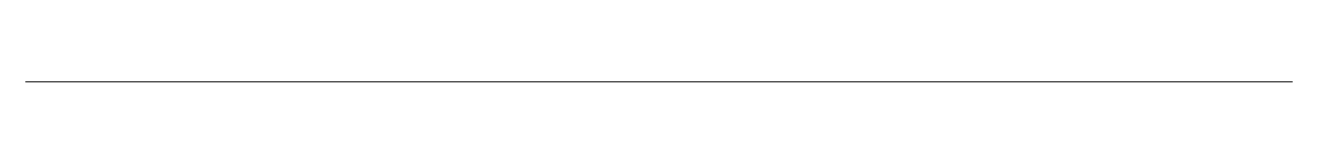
# Model space of a CAD drawing. Header units: millimetres. Extents: x 1 to 812, y 0 to 0.
import ezdxf

# ---------------------------------------------------------------- set-up
doc = ezdxf.new("R2010")
doc.units = ezdxf.units.MM

msp = doc.modelspace()

# ---------------------------------------------------------------- linework, layer by layer
at = {"color": 7, "linetype": 'Continuous', "lineweight": 0}
msp.add_line((0.6, 0.42), (812.04, 0.42), dxfattribs=at)

doc.saveas('drawing.dxf')
